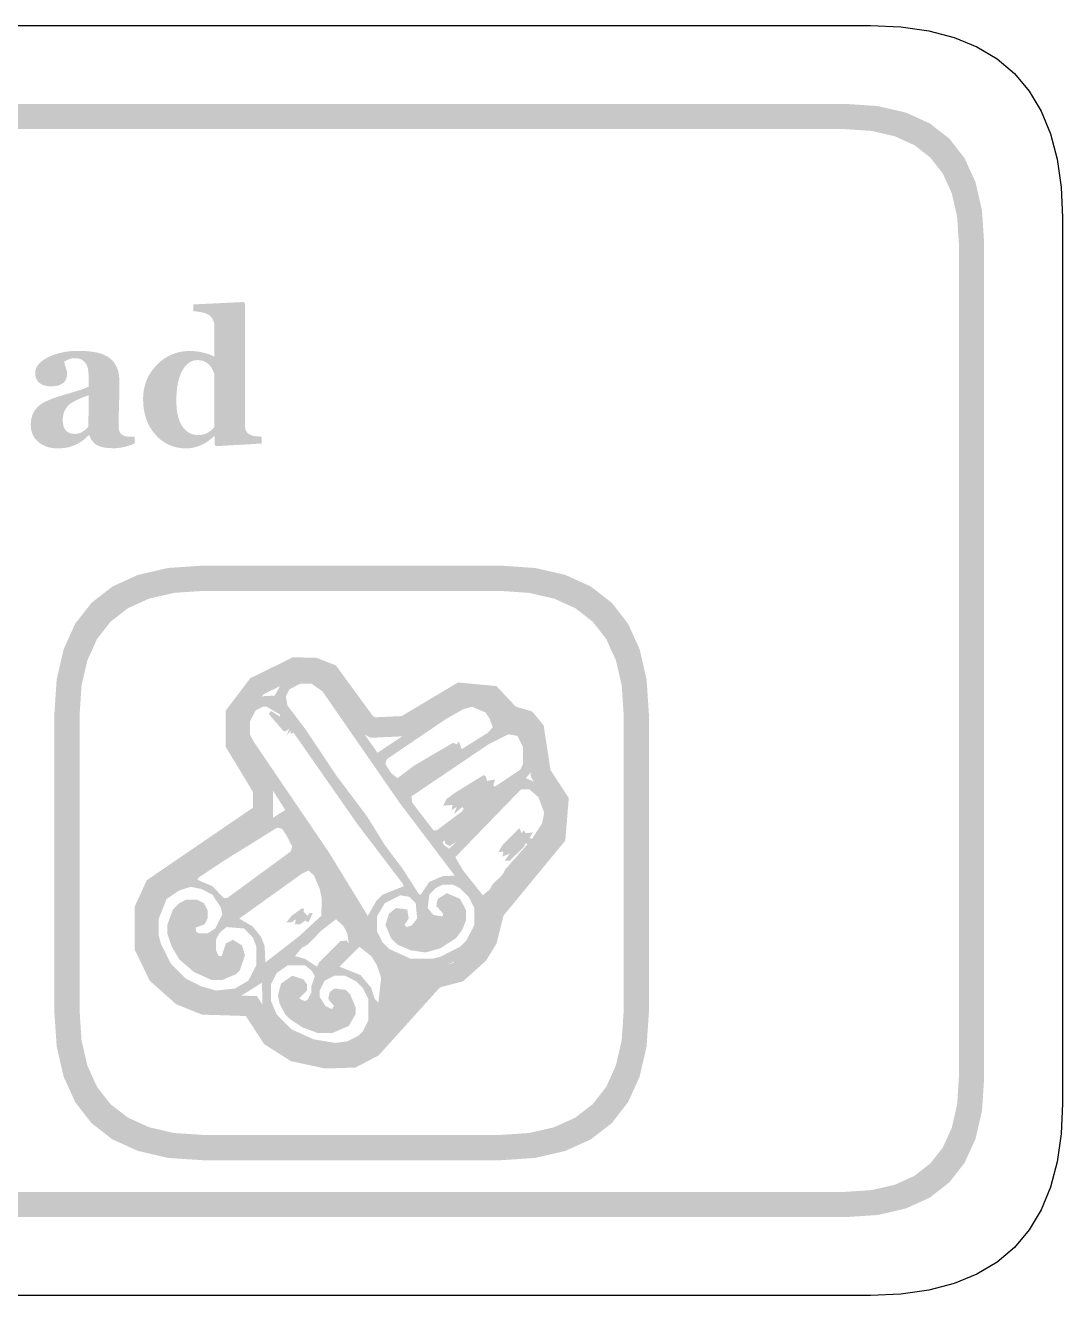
# Model space of a CAD drawing. Header units: millimetres. Extents: x 6 to 297, y 6 to 451.
# Drawn here: x 219.64 to 236.04, y 44.52 to 64.59 of the extents above; entities that cross this region are included whole.
import ezdxf

# ---------------------------------------------------------------- set-up
doc = ezdxf.new("R2010")
doc.units = ezdxf.units.MM
doc.layers.add('CUT', color=1, linetype='Continuous')
doc.layers.add('RASTER', color=7, linetype='Continuous')

msp = doc.modelspace()

# ---------------------------------------------------------------- hatches: boundary and pattern name
at = {"layer": 'RASTER'}
h = msp.add_hatch(color=7, dxfattribs=at)
h.paths.add_polyline_path([(173.2, 61.155), (173.234, 61.67), (173.337, 62.117), (173.509, 62.495), (173.75, 62.805), (174.059, 63.045), (174.438, 63.217), (174.884, 63.32), (175.4, 63.355), (232.6, 63.355), (233.116, 63.32), (233.563, 63.217), (233.941, 63.045), (234.25, 62.805), (234.491, 62.495), (234.663, 62.117), (234.766, 61.67), (234.8, 61.155), (234.8, 47.955), (234.766, 47.439), (234.663, 46.992), (234.491, 46.614), (234.25, 46.305), (233.941, 46.064), (233.563, 45.892), (233.116, 45.789), (232.6, 45.755), (175.4, 45.755), (174.884, 45.789), (174.438, 45.892), (174.059, 46.064), (173.75, 46.305), (173.509, 46.614), (173.337, 46.992), (173.234, 47.439), (173.2, 47.955)])
h.paths.add_polyline_path([(173.6, 61.155), (173.6, 47.955), (173.628, 47.533), (173.712, 47.167), (173.853, 46.858), (174.05, 46.605), (174.303, 46.408), (174.613, 46.267), (174.978, 46.183), (175.4, 46.155), (232.6, 46.155), (233.022, 46.183), (233.388, 46.267), (233.697, 46.408), (233.95, 46.605), (234.147, 46.858), (234.288, 47.167), (234.372, 47.533), (234.4, 47.955), (234.4, 61.155), (234.372, 61.577), (234.288, 61.942), (234.147, 62.252), (233.95, 62.505), (233.697, 62.702), (233.388, 62.842), (233.022, 62.927), (232.6, 62.955), (175.4, 62.955), (174.978, 62.927), (174.613, 62.842), (174.303, 62.702), (174.05, 62.505), (173.853, 62.252), (173.712, 61.942), (173.628, 61.577), (173.6, 61.155)], flags=0)
h = msp.add_hatch(color=7, dxfattribs=at)
h.paths.add_polyline_path([(223.378, 57.985), (222.656, 57.943), (222.634, 57.964), (222.634, 58.098), (222.624, 58.101), (222.605, 58.082), (222.585, 58.064), (222.563, 58.046), (222.54, 58.029), (222.515, 58.012), (222.488, 57.996), (222.46, 57.98), (222.43, 57.966), (222.399, 57.952), (222.369, 57.94), (222.338, 57.93), (222.307, 57.922), (222.276, 57.916), (222.245, 57.911), (222.214, 57.909), (222.183, 57.908), (222.111, 57.911), (222.042, 57.922), (221.976, 57.939), (221.913, 57.963), (221.854, 57.994), (221.798, 58.031), (221.745, 58.076), (221.695, 58.128), (221.65, 58.185), (221.611, 58.246), (221.578, 58.311), (221.551, 58.38), (221.53, 58.453), (221.515, 58.53), (221.506, 58.611), (221.503, 58.696), (221.507, 58.772), (221.517, 58.845), (221.534, 58.915), (221.557, 58.983), (221.587, 59.048), (221.624, 59.11), (221.668, 59.17), (221.718, 59.226), (221.773, 59.278), (221.831, 59.323), (221.892, 59.361), (221.955, 59.392), (222.021, 59.416), (222.091, 59.434), (222.163, 59.444), (222.237, 59.447), (222.267, 59.447), (222.296, 59.446), (222.325, 59.444), (222.354, 59.441), (222.382, 59.437), (222.409, 59.432), (222.436, 59.427), (222.463, 59.42), (222.489, 59.413), (222.513, 59.406), (222.536, 59.399), (222.558, 59.391), (222.578, 59.383), (222.597, 59.374), (222.615, 59.366), (222.631, 59.357), (222.631, 59.836), (222.631, 59.849), (222.63, 59.862), (222.628, 59.875), (222.626, 59.888), (222.623, 59.901), (222.619, 59.913), (222.615, 59.925), (222.609, 59.937), (222.604, 59.949), (222.597, 59.96), (222.591, 59.97), (222.584, 59.98), (222.576, 59.989), (222.568, 59.997), (222.56, 60.004), (222.551, 60.011), (222.539, 60.019), (222.527, 60.026), (222.514, 60.033), (222.5, 60.039), (222.485, 60.045), (222.47, 60.049), (222.454, 60.054), (222.437, 60.058), (222.42, 60.061), (222.403, 60.064), (222.386, 60.067), (222.369, 60.069), (222.352, 60.072), (222.335, 60.074), (222.317, 60.076), (222.3, 60.077), (222.3, 60.184), (223.091, 60.222), (223.113, 60.199), (223.113, 58.278), (223.114, 58.265), (223.114, 58.252), (223.116, 58.239), (223.118, 58.227), (223.12, 58.216), (223.124, 58.205), (223.127, 58.195), (223.132, 58.185), (223.137, 58.175), (223.142, 58.167), (223.149, 58.158), (223.156, 58.151), (223.163, 58.143), (223.172, 58.137), (223.181, 58.13), (223.191, 58.125), (223.199, 58.121), (223.208, 58.117), (223.218, 58.114), (223.229, 58.111), (223.241, 58.108), (223.253, 58.105), (223.267, 58.103), (223.281, 58.101), (223.296, 58.099), (223.309, 58.098), (223.323, 58.097), (223.335, 58.095), (223.347, 58.094), (223.358, 58.094), (223.369, 58.093), (223.378, 58.092)])
h.paths.add_polyline_path([(222.631, 58.246), (222.631, 59.074), (222.629, 59.082), (222.626, 59.091), (222.623, 59.1), (222.619, 59.109), (222.615, 59.119), (222.611, 59.129), (222.607, 59.138), (222.603, 59.149), (222.598, 59.159), (222.593, 59.169), (222.587, 59.179), (222.581, 59.189), (222.574, 59.198), (222.567, 59.208), (222.56, 59.217), (222.552, 59.226), (222.545, 59.234), (222.536, 59.241), (222.527, 59.248), (222.518, 59.255), (222.508, 59.262), (222.497, 59.268), (222.486, 59.274), (222.474, 59.28), (222.461, 59.286), (222.449, 59.291), (222.435, 59.295), (222.422, 59.298), (222.408, 59.301), (222.393, 59.302), (222.378, 59.303), (222.363, 59.304), (222.327, 59.301), (222.293, 59.294), (222.261, 59.281), (222.23, 59.262), (222.201, 59.239), (222.173, 59.211), (222.147, 59.177), (222.123, 59.138), (222.101, 59.095), (222.082, 59.047), (222.066, 58.995), (222.053, 58.939), (222.042, 58.878), (222.035, 58.813), (222.031, 58.744), (222.029, 58.671), (222.03, 58.642), (222.03, 58.613), (222.032, 58.585), (222.034, 58.558), (222.036, 58.532), (222.039, 58.507), (222.042, 58.482), (222.046, 58.458), (222.051, 58.435), (222.056, 58.412), (222.062, 58.389), (222.069, 58.368), (222.077, 58.346), (222.086, 58.326), (222.095, 58.305), (222.105, 58.286), (222.116, 58.267), (222.128, 58.249), (222.141, 58.232), (222.154, 58.217), (222.168, 58.202), (222.183, 58.188), (222.198, 58.176), (222.215, 58.164), (222.232, 58.154), (222.25, 58.145), (222.268, 58.137), (222.288, 58.131), (222.308, 58.126), (222.33, 58.123), (222.352, 58.121), (222.375, 58.12), (222.397, 58.121), (222.418, 58.122), (222.438, 58.125), (222.457, 58.129), (222.475, 58.134), (222.492, 58.14), (222.508, 58.147), (222.523, 58.155), (222.537, 58.164), (222.552, 58.173), (222.566, 58.184), (222.579, 58.195), (222.593, 58.207), (222.606, 58.219), (222.619, 58.232), (222.631, 58.246)], flags=0)
h = msp.add_hatch(color=7, dxfattribs=at)
h.paths.add_polyline_path([(221.372, 57.985), (221.355, 57.979), (221.338, 57.972), (221.32, 57.965), (221.301, 57.959), (221.282, 57.952), (221.262, 57.946), (221.241, 57.94), (221.219, 57.934), (221.197, 57.929), (221.175, 57.924), (221.152, 57.92), (221.129, 57.917), (221.105, 57.914), (221.082, 57.912), (221.058, 57.911), (221.033, 57.911), (220.99, 57.912), (220.949, 57.914), (220.911, 57.918), (220.877, 57.924), (220.845, 57.932), (220.816, 57.941), (220.791, 57.952), (220.768, 57.964), (220.748, 57.978), (220.729, 57.994), (220.712, 58.011), (220.697, 58.029), (220.683, 58.049), (220.671, 58.07), (220.661, 58.093), (220.652, 58.117), (220.644, 58.117), (220.631, 58.105), (220.619, 58.093), (220.607, 58.082), (220.595, 58.071), (220.583, 58.061), (220.571, 58.051), (220.559, 58.041), (220.548, 58.032), (220.536, 58.024), (220.524, 58.015), (220.512, 58.007), (220.5, 58), (220.487, 57.992), (220.475, 57.985), (220.462, 57.979), (220.449, 57.972), (220.432, 57.965), (220.415, 57.957), (220.398, 57.951), (220.381, 57.944), (220.365, 57.939), (220.348, 57.933), (220.332, 57.929), (220.316, 57.925), (220.299, 57.921), (220.281, 57.918), (220.261, 57.915), (220.24, 57.913), (220.217, 57.911), (220.192, 57.91), (220.166, 57.91), (220.138, 57.909), (220.096, 57.911), (220.056, 57.916), (220.018, 57.923), (219.981, 57.934), (219.945, 57.949), (219.911, 57.966), (219.879, 57.986), (219.848, 58.01), (219.82, 58.036), (219.796, 58.064), (219.775, 58.094), (219.758, 58.126), (219.745, 58.161), (219.736, 58.197), (219.73, 58.235), (219.728, 58.276), (219.728, 58.299), (219.73, 58.321), (219.732, 58.343), (219.735, 58.364), (219.738, 58.383), (219.743, 58.402), (219.748, 58.42), (219.754, 58.437), (219.761, 58.454), (219.769, 58.47), (219.777, 58.485), (219.786, 58.5), (219.796, 58.515), (219.806, 58.529), (219.817, 58.542), (219.829, 58.555), (219.84, 58.567), (219.852, 58.578), (219.864, 58.588), (219.877, 58.598), (219.889, 58.608), (219.903, 58.617), (219.917, 58.625), (219.931, 58.633), (219.946, 58.641), (219.961, 58.648), (219.976, 58.655), (219.992, 58.663), (220.008, 58.67), (220.024, 58.677), (220.041, 58.683), (220.058, 58.69), (220.091, 58.702), (220.127, 58.714), (220.164, 58.727), (220.203, 58.739), (220.243, 58.752), (220.285, 58.765), (220.329, 58.777), (220.374, 58.79), (220.419, 58.803), (220.46, 58.816), (220.498, 58.828), (220.534, 58.84), (220.566, 58.851), (220.595, 58.862), (220.621, 58.873), (220.644, 58.883), (220.644, 59.024), (220.643, 59.034), (220.643, 59.044), (220.643, 59.055), (220.642, 59.067), (220.641, 59.079), (220.64, 59.092), (220.639, 59.106), (220.638, 59.121), (220.636, 59.135), (220.634, 59.15), (220.631, 59.163), (220.629, 59.176), (220.625, 59.188), (220.621, 59.2), (220.617, 59.211), (220.613, 59.222), (220.607, 59.233), (220.601, 59.244), (220.594, 59.255), (220.586, 59.265), (220.578, 59.275), (220.569, 59.284), (220.559, 59.293), (220.548, 59.301), (220.537, 59.308), (220.525, 59.315), (220.511, 59.321), (220.497, 59.325), (220.483, 59.329), (220.467, 59.331), (220.45, 59.333), (220.433, 59.333), (220.417, 59.333), (220.402, 59.332), (220.387, 59.331), (220.373, 59.329), (220.36, 59.326), (220.348, 59.323), (220.336, 59.319), (220.325, 59.315), (220.314, 59.31), (220.304, 59.306), (220.295, 59.301), (220.286, 59.296), (220.278, 59.292), (220.27, 59.287), (220.262, 59.282), (220.255, 59.277), (220.257, 59.27), (220.259, 59.261), (220.261, 59.251), (220.264, 59.241), (220.267, 59.229), (220.271, 59.216), (220.275, 59.203), (220.28, 59.188), (220.285, 59.173), (220.289, 59.158), (220.293, 59.144), (220.296, 59.129), (220.298, 59.115), (220.299, 59.101), (220.3, 59.086), (220.301, 59.072), (220.301, 59.066), (220.3, 59.059), (220.299, 59.052), (220.297, 59.044), (220.296, 59.036), (220.293, 59.028), (220.291, 59.019), (220.288, 59.01), (220.284, 59.001), (220.28, 58.992), (220.276, 58.984), (220.271, 58.977), (220.267, 58.969), (220.261, 58.963), (220.256, 58.957), (220.25, 58.951), (220.241, 58.944), (220.232, 58.937), (220.223, 58.931), (220.214, 58.925), (220.204, 58.919), (220.194, 58.914), (220.184, 58.91), (220.174, 58.905), (220.163, 58.902), (220.15, 58.898), (220.136, 58.896), (220.121, 58.893), (220.104, 58.892), (220.086, 58.89), (220.067, 58.89), (220.046, 58.889), (220.016, 58.89), (219.988, 58.893), (219.962, 58.898), (219.938, 58.904), (219.916, 58.912), (219.895, 58.923), (219.877, 58.935), (219.86, 58.949), (219.845, 58.964), (219.832, 58.981), (219.821, 58.998), (219.813, 59.017), (219.806, 59.037), (219.801, 59.058), (219.798, 59.08), (219.797, 59.103), (219.798, 59.123), (219.801, 59.143), (219.806, 59.162), (219.813, 59.181), (219.822, 59.199), (219.834, 59.217), (219.847, 59.234), (219.862, 59.25), (219.879, 59.266), (219.896, 59.282), (219.915, 59.296), (219.934, 59.31), (219.955, 59.323), (219.976, 59.335), (219.998, 59.347), (220.021, 59.358), (220.045, 59.369), (220.069, 59.379), (220.094, 59.388), (220.12, 59.397), (220.147, 59.405), (220.175, 59.413), (220.204, 59.42), (220.233, 59.426), (220.263, 59.432), (220.292, 59.437), (220.321, 59.441), (220.349, 59.444), (220.377, 59.447), (220.404, 59.449), (220.43, 59.45), (220.456, 59.45), (220.491, 59.45), (220.526, 59.449), (220.559, 59.448), (220.592, 59.446), (220.625, 59.444), (220.656, 59.441), (220.687, 59.437), (220.717, 59.433), (220.746, 59.429), (220.775, 59.423), (220.802, 59.416), (220.83, 59.408), (220.856, 59.398), (220.882, 59.388), (220.906, 59.377), (220.931, 59.364), (220.953, 59.35), (220.974, 59.335), (220.994, 59.319), (221.012, 59.301), (221.03, 59.282), (221.046, 59.261), (221.061, 59.239), (221.075, 59.215), (221.087, 59.19), (221.098, 59.163), (221.108, 59.134), (221.115, 59.103), (221.121, 59.07), (221.125, 59.036), (221.128, 58.999), (221.128, 58.961), (221.128, 58.919), (221.128, 58.874), (221.127, 58.828), (221.127, 58.78), (221.126, 58.73), (221.125, 58.678), (221.123, 58.624), (221.122, 58.569), (221.12, 58.514), (221.119, 58.465), (221.118, 58.42), (221.117, 58.38), (221.116, 58.345), (221.116, 58.315), (221.115, 58.29), (221.115, 58.27), (221.116, 58.254), (221.116, 58.238), (221.118, 58.224), (221.12, 58.211), (221.123, 58.198), (221.126, 58.186), (221.13, 58.176), (221.135, 58.166), (221.14, 58.156), (221.146, 58.148), (221.153, 58.14), (221.16, 58.132), (221.168, 58.126), (221.177, 58.119), (221.186, 58.114), (221.196, 58.109), (221.202, 58.106), (221.21, 58.103), (221.218, 58.101), (221.228, 58.099), (221.238, 58.098), (221.249, 58.096), (221.261, 58.095), (221.274, 58.095), (221.287, 58.094), (221.3, 58.094), (221.313, 58.093), (221.325, 58.093), (221.337, 58.093), (221.349, 58.093), (221.36, 58.092), (221.372, 58.092)])
h.paths.add_polyline_path([(220.644, 58.749), (220.623, 58.742), (220.603, 58.734), (220.582, 58.727), (220.562, 58.719), (220.542, 58.711), (220.521, 58.702), (220.501, 58.694), (220.481, 58.685), (220.461, 58.676), (220.443, 58.667), (220.425, 58.658), (220.408, 58.648), (220.392, 58.639), (220.377, 58.629), (220.362, 58.619), (220.349, 58.61), (220.336, 58.599), (220.323, 58.588), (220.312, 58.576), (220.301, 58.563), (220.291, 58.549), (220.281, 58.535), (220.272, 58.52), (220.264, 58.505), (220.257, 58.489), (220.251, 58.472), (220.245, 58.454), (220.241, 58.435), (220.238, 58.416), (220.235, 58.396), (220.234, 58.376), (220.233, 58.355), (220.234, 58.327), (220.237, 58.301), (220.241, 58.278), (220.246, 58.256), (220.254, 58.236), (220.263, 58.219), (220.273, 58.203), (220.285, 58.189), (220.299, 58.177), (220.313, 58.167), (220.328, 58.158), (220.343, 58.151), (220.36, 58.145), (220.377, 58.141), (220.395, 58.139), (220.414, 58.138), (220.433, 58.138), (220.452, 58.14), (220.47, 58.142), (220.487, 58.146), (220.503, 58.151), (220.518, 58.156), (220.533, 58.163), (220.546, 58.171), (220.559, 58.179), (220.571, 58.188), (220.583, 58.198), (220.595, 58.208), (220.606, 58.218), (220.617, 58.229), (220.628, 58.24), (220.638, 58.252)], flags=0)
h = msp.add_hatch(color=7, dxfattribs=at)
h.paths.add_polyline_path([(220.1, 53.705), (220.137, 54.256), (220.247, 54.733), (220.43, 55.137), (220.688, 55.467), (221.018, 55.724), (221.422, 55.908), (221.899, 56.018), (222.45, 56.055), (227.15, 56.055), (227.701, 56.018), (228.178, 55.908), (228.582, 55.724), (228.913, 55.467), (229.17, 55.137), (229.353, 54.733), (229.463, 54.256), (229.5, 53.705), (229.5, 49.005), (229.463, 48.454), (229.353, 47.977), (229.17, 47.573), (228.913, 47.242), (228.582, 46.985), (228.178, 46.802), (227.701, 46.691), (227.15, 46.655), (222.45, 46.655), (221.899, 46.691), (221.422, 46.802), (221.018, 46.985), (220.687, 47.242), (220.43, 47.573), (220.247, 47.977), (220.137, 48.454), (220.1, 49.005)])
h.paths.add_polyline_path([(220.5, 53.705), (220.5, 49.005), (220.53, 48.548), (220.622, 48.152), (220.774, 47.816), (220.987, 47.542), (221.262, 47.329), (221.597, 47.177), (221.993, 47.085), (222.45, 47.055), (227.15, 47.055), (227.607, 47.085), (228.003, 47.177), (228.338, 47.329), (228.612, 47.542), (228.826, 47.816), (228.978, 48.152), (229.07, 48.548), (229.1, 49.005), (229.1, 53.705), (229.07, 54.162), (228.978, 54.558), (228.826, 54.893), (228.613, 55.167), (228.338, 55.381), (228.003, 55.533), (227.607, 55.624), (227.15, 55.655), (222.45, 55.655), (221.993, 55.624), (221.597, 55.533), (221.262, 55.381), (220.987, 55.167), (220.774, 54.893), (220.622, 54.558), (220.53, 54.162), (220.5, 53.705)], flags=0)
h = msp.add_hatch(color=7, dxfattribs=at)
h.paths.add_polyline_path([(223.872, 54.606), (224.241, 54.598), (224.552, 54.477), (225.136, 53.677), (225.175, 53.657), (225.591, 53.676), (226.482, 54.208), (227.09, 54.151), (227.393, 53.827), (227.656, 53.748), (227.836, 53.529), (227.944, 52.824), (228.233, 52.381), (228.178, 51.708), (227.201, 50.522), (227.09, 50.077), (226.924, 49.809), (226.56, 49.483), (226.197, 49.388), (225.226, 48.311), (224.86, 48.12), (224.382, 48.105), (223.839, 48.222), (223.418, 48.49), (223.126, 48.935), (222.435, 48.957), (222.024, 49.122), (221.608, 49.493), (221.371, 49.983), (221.371, 50.664), (221.561, 51.081), (223.239, 52.227), (223.239, 52.479), (222.81, 53.189), (222.81, 53.763), (223.197, 54.274)])
h.paths.add_polyline_path([(223.943, 54.285), (223.406, 54.021), (223.13, 53.655), (223.13, 53.278), (223.559, 52.568), (223.559, 52.058), (221.815, 50.867), (221.691, 50.594), (221.691, 50.056), (221.868, 49.689), (222.195, 49.398), (222.501, 49.275), (223.303, 49.25), (223.648, 48.723), (223.963, 48.523), (224.411, 48.426), (224.777, 48.437), (225.027, 48.568), (226.024, 49.674), (226.404, 49.773), (226.676, 50.016), (226.792, 50.203), (226.908, 50.669), (227.867, 51.834), (227.905, 52.298), (227.638, 52.706), (227.533, 53.394), (227.471, 53.469), (227.219, 53.545), (226.939, 53.843), (226.556, 53.88), (225.686, 53.36), (225.104, 53.333), (224.922, 53.427), (224.348, 54.213), (224.177, 54.28), (223.943, 54.285)], flags=0)
h = msp.add_hatch(color=7, dxfattribs=at)
h.paths.add_polyline_path([(223.938, 54.349), (224.162, 54.359), (224.406, 54.235), (225.21, 53.096), (226.261, 53.8), (226.573, 53.957), (226.84, 53.957), (227.018, 53.866), (227.085, 53.8), (227.199, 53.579), (227.41, 53.555), (227.554, 53.465), (227.677, 53.22), (227.677, 52.919), (227.62, 52.775), (227.554, 52.695), (227.788, 52.594), (227.888, 52.494), (228.012, 52.182), (227.979, 51.948), (227.821, 51.67), (226.931, 50.619), (226.907, 50.375), (226.84, 50.174), (226.75, 50.03), (226.516, 49.829), (226.06, 49.648), (225.913, 49.461), (225.726, 49.28), (225.679, 49.193), (225.424, 48.945), (225.377, 48.858), (225.009, 48.49), (224.765, 48.366), (224.296, 48.366), (223.961, 48.466), (223.683, 48.624), (223.549, 48.757), (223.425, 48.968), (223.392, 49.069), (223.382, 49.461), (223.024, 49.236), (222.789, 49.169), (222.522, 49.203), (222.143, 49.36), (222.043, 49.427), (221.775, 49.728), (221.618, 50.073), (221.618, 50.241), (221.584, 50.308), (221.651, 50.676), (221.808, 50.954), (223.75, 52.192), (223.369, 52.795), (223.181, 53.043), (223.057, 53.287), (223.024, 53.522), (223.134, 53.813), (223.215, 53.9), (223.392, 53.99), (223.583, 54), (223.717, 54.235)])
h.paths.add_polyline_path([(223.995, 54.191), (223.817, 54.101), (223.76, 53.99), (223.784, 53.846), (224.072, 53.465), (224.554, 52.742), (225.043, 52.092), (225.324, 51.637), (225.612, 51.255), (225.859, 50.867), (225.893, 50.853), (226.027, 51.054), (226.238, 51.145), (226.429, 51.155), (225.558, 52.306), (224.339, 54.067), (224.162, 54.191)], flags=0)
h.paths.add_polyline_path([(223.392, 53.823), (223.282, 53.766), (223.191, 53.589), (223.191, 53.388), (223.248, 53.277), (224.44, 51.523), (225.056, 50.518), (225.19, 50.753), (225.29, 50.853), (225.625, 50.987), (225.612, 51.021), (224.889, 51.972), (223.884, 53.411), (223.837, 53.398), (223.837, 53.445), (223.77, 53.364), (223.817, 53.478), (223.75, 53.431), (223.717, 53.445), (223.516, 53.679), (223.492, 53.723), (223.526, 53.756), (223.67, 53.666), (223.67, 53.699), (223.459, 53.823)], flags=0)
h.paths.add_polyline_path([(226.706, 53.823), (226.573, 53.789), (226.295, 53.632), (225.357, 52.996), (225.334, 52.919), (225.424, 52.775), (225.525, 52.695), (225.792, 52.896), (226.362, 53.23), (226.405, 53.254), (226.462, 53.23), (226.496, 53.277), (226.539, 53.153), (226.951, 53.411), (227.031, 53.498), (226.984, 53.632), (226.917, 53.733)], flags=0)
h.paths.add_polyline_path([(227.276, 53.388), (226.964, 53.23), (225.746, 52.407), (225.759, 52.306), (226.094, 51.871), (226.147, 51.871), (226.549, 52.172), (226.573, 52.216), (226.549, 52.239), (226.415, 52.126), (226.462, 52.239), (226.382, 52.192), (226.395, 52.273), (226.248, 52.259), (226.295, 52.36), (226.429, 52.46), (226.884, 52.742), (226.917, 52.728), (226.941, 52.651), (227.065, 52.675), (227.041, 52.584), (227.065, 52.561), (227.466, 52.829), (227.51, 52.919), (227.51, 53.187), (227.42, 53.364)], flags=0)
h.paths.add_polyline_path([(227.477, 52.517), (226.439, 51.446), (226.563, 51.235), (226.874, 50.843), (226.984, 50.934), (227.031, 51.021), (227.185, 51.168), (227.232, 51.255), (227.577, 51.647), (227.554, 51.67), (227.52, 51.603), (227.299, 51.389), (227.219, 51.389), (227.299, 51.503), (227.185, 51.456), (227.199, 51.536), (227.118, 51.523), (227.185, 51.637), (227.453, 51.905), (227.487, 51.824), (227.52, 51.871), (227.554, 51.824), (227.667, 51.838), (227.61, 51.747), (227.654, 51.737), (227.811, 51.982), (227.845, 52.149), (227.754, 52.393), (227.61, 52.517)], flags=0)
h.paths.add_polyline_path([(223.626, 51.915), (222.779, 51.389), (222.378, 51.121), (222.364, 51.088), (222.599, 50.987), (222.779, 50.8), (222.833, 50.8), (223.837, 51.536), (223.861, 51.613), (223.77, 51.791), (223.703, 51.891)], flags=0)
h.paths.add_polyline_path([(226.271, 51.714), (226.238, 51.68), (226.261, 51.637), (226.338, 51.58), (226.462, 51.69), (226.348, 51.623), (226.281, 51.657)], flags=0)
h.paths.add_polyline_path([(224.119, 51.235), (224.018, 51.188), (223.024, 50.475), (223.235, 50.351), (223.369, 50.184), (223.425, 50.04), (223.436, 49.782), (223.971, 50.197), (224.319, 50.518), (224.329, 50.776), (224.296, 50.944), (224.206, 51.155)], flags=0)
h.paths.add_polyline_path([(226.238, 51.011), (226.127, 50.954), (226.027, 50.853), (226.003, 50.642), (226.094, 50.532), (226.238, 50.508), (226.248, 50.552), (226.137, 50.676), (226.161, 50.786), (226.305, 50.877), (226.516, 50.786), (226.606, 50.609), (226.606, 50.441), (226.549, 50.298), (226.449, 50.164), (226.204, 50.006), (225.97, 49.939), (225.736, 49.973), (225.525, 50.063), (225.424, 50.164), (225.334, 50.375), (225.391, 50.552), (225.501, 50.642), (225.679, 50.619), (225.702, 50.475), (225.635, 50.375), (225.669, 50.341), (225.746, 50.364), (225.836, 50.475), (225.813, 50.719), (225.712, 50.82), (225.568, 50.843), (225.324, 50.719), (225.2, 50.508), (225.2, 50.274), (225.29, 50.097), (225.391, 49.996), (225.736, 49.839), (226.07, 49.839), (226.204, 49.872), (226.516, 50.03), (226.616, 50.13), (226.74, 50.375), (226.74, 50.642), (226.65, 50.82), (226.516, 50.954), (226.405, 51.011)], flags=0)
h.paths.add_polyline_path([(222.254, 50.977), (222.076, 50.92), (221.875, 50.786), (221.751, 50.475), (221.751, 50.207), (221.785, 50.073), (221.942, 49.762), (222.177, 49.527), (222.421, 49.404), (222.655, 49.337), (222.957, 49.37), (223.168, 49.494), (223.292, 49.738), (223.292, 50.04), (223.235, 50.184), (223.101, 50.318), (222.823, 50.341), (222.712, 50.251), (222.655, 50.14), (222.655, 49.973), (222.699, 49.882), (222.746, 49.882), (222.813, 50.083), (222.923, 50.14), (223.067, 50.05), (223.114, 49.896), (223.034, 49.661), (222.967, 49.594), (222.756, 49.504), (222.588, 49.504), (222.311, 49.628), (222.076, 49.829), (221.952, 50.04), (221.885, 50.241), (221.885, 50.375), (221.976, 50.619), (222.076, 50.719), (222.187, 50.776), (222.354, 50.776), (222.465, 50.719), (222.522, 50.609), (222.522, 50.475), (222.478, 50.385), (222.331, 50.331), (222.344, 50.264), (222.388, 50.241), (222.522, 50.241), (222.645, 50.318), (222.756, 50.542), (222.732, 50.652), (222.599, 50.853), (222.421, 50.944)], flags=0)
h.paths.add_polyline_path([(224.005, 50.632), (224.052, 50.632), (224.038, 50.585), (224.105, 50.518), (224.139, 50.565), (224.185, 50.565), (224.119, 50.418), (224.062, 50.441), (223.985, 50.385), (223.904, 50.385), (223.918, 50.465), (223.851, 50.418), (223.77, 50.418), (223.851, 50.518)], flags=0)
h.paths.add_polyline_path([(224.554, 50.465), (224.319, 50.284), (224.105, 50.063), (224.018, 50.016), (223.904, 49.882), (224.062, 49.839), (224.252, 49.715), (224.286, 49.782), (224.621, 50.117), (224.721, 50.13), (224.755, 50.083), (224.731, 50.241), (224.674, 50.351)], flags=0)
h.paths.add_polyline_path([(224.922, 50.03), (224.607, 49.715), (224.942, 49.581), (225.11, 49.38), (225.166, 49.203), (225.223, 49.146), (225.267, 49.538), (225.2, 49.738), (225.11, 49.882)], flags=0)
h.paths.add_polyline_path([(223.794, 49.738), (223.616, 49.615), (223.526, 49.437), (223.526, 49.169), (223.616, 48.958), (223.851, 48.724), (224.196, 48.567), (224.54, 48.51), (224.731, 48.533), (224.909, 48.624), (224.976, 48.69), (225.066, 48.868), (225.066, 49.203), (224.976, 49.38), (224.875, 49.481), (224.698, 49.571), (224.53, 49.571), (224.373, 49.494), (224.296, 49.337), (224.296, 49.236), (224.386, 49.092), (224.487, 49.045), (224.52, 49.092), (224.43, 49.203), (224.453, 49.313), (224.53, 49.37), (224.708, 49.347), (224.775, 49.28), (224.865, 49.069), (224.865, 48.968), (224.755, 48.778), (224.497, 48.667), (224.262, 48.667), (224.018, 48.757), (223.817, 48.891), (223.75, 48.958), (223.66, 49.136), (223.636, 49.26), (223.683, 49.447), (223.861, 49.571), (224.038, 49.514), (224.095, 49.437), (224.095, 49.337), (223.971, 49.213), (224.062, 49.169), (224.105, 49.193), (224.162, 49.303), (224.162, 49.404), (224.219, 49.561), (224.172, 49.648), (224.062, 49.738)], flags=0)

# ---------------------------------------------------------------- linework, layer by layer
at = {"layer": 'CUT'}
msp.add_lwpolyline([(174.999, 64.595), (233.001, 64.595), (233.483, 64.574), (233.925, 64.511), (234.325, 64.405), (234.685, 64.257), (235.003, 64.067), (235.278, 63.833), (235.512, 63.557), (235.703, 63.239), (235.851, 62.88), (235.956, 62.479), (236.019, 62.038), (236.04, 61.556), (236.04, 47.554), (236.019, 47.072), (235.956, 46.63), (235.851, 46.229), (235.703, 45.87), (235.512, 45.552), (235.278, 45.276), (235.003, 45.043), (234.685, 44.852), (234.325, 44.704), (233.925, 44.599), (233.483, 44.536), (233.001, 44.515), (174.999, 44.515)], dxfattribs=at)

doc.saveas('drawing.dxf')
